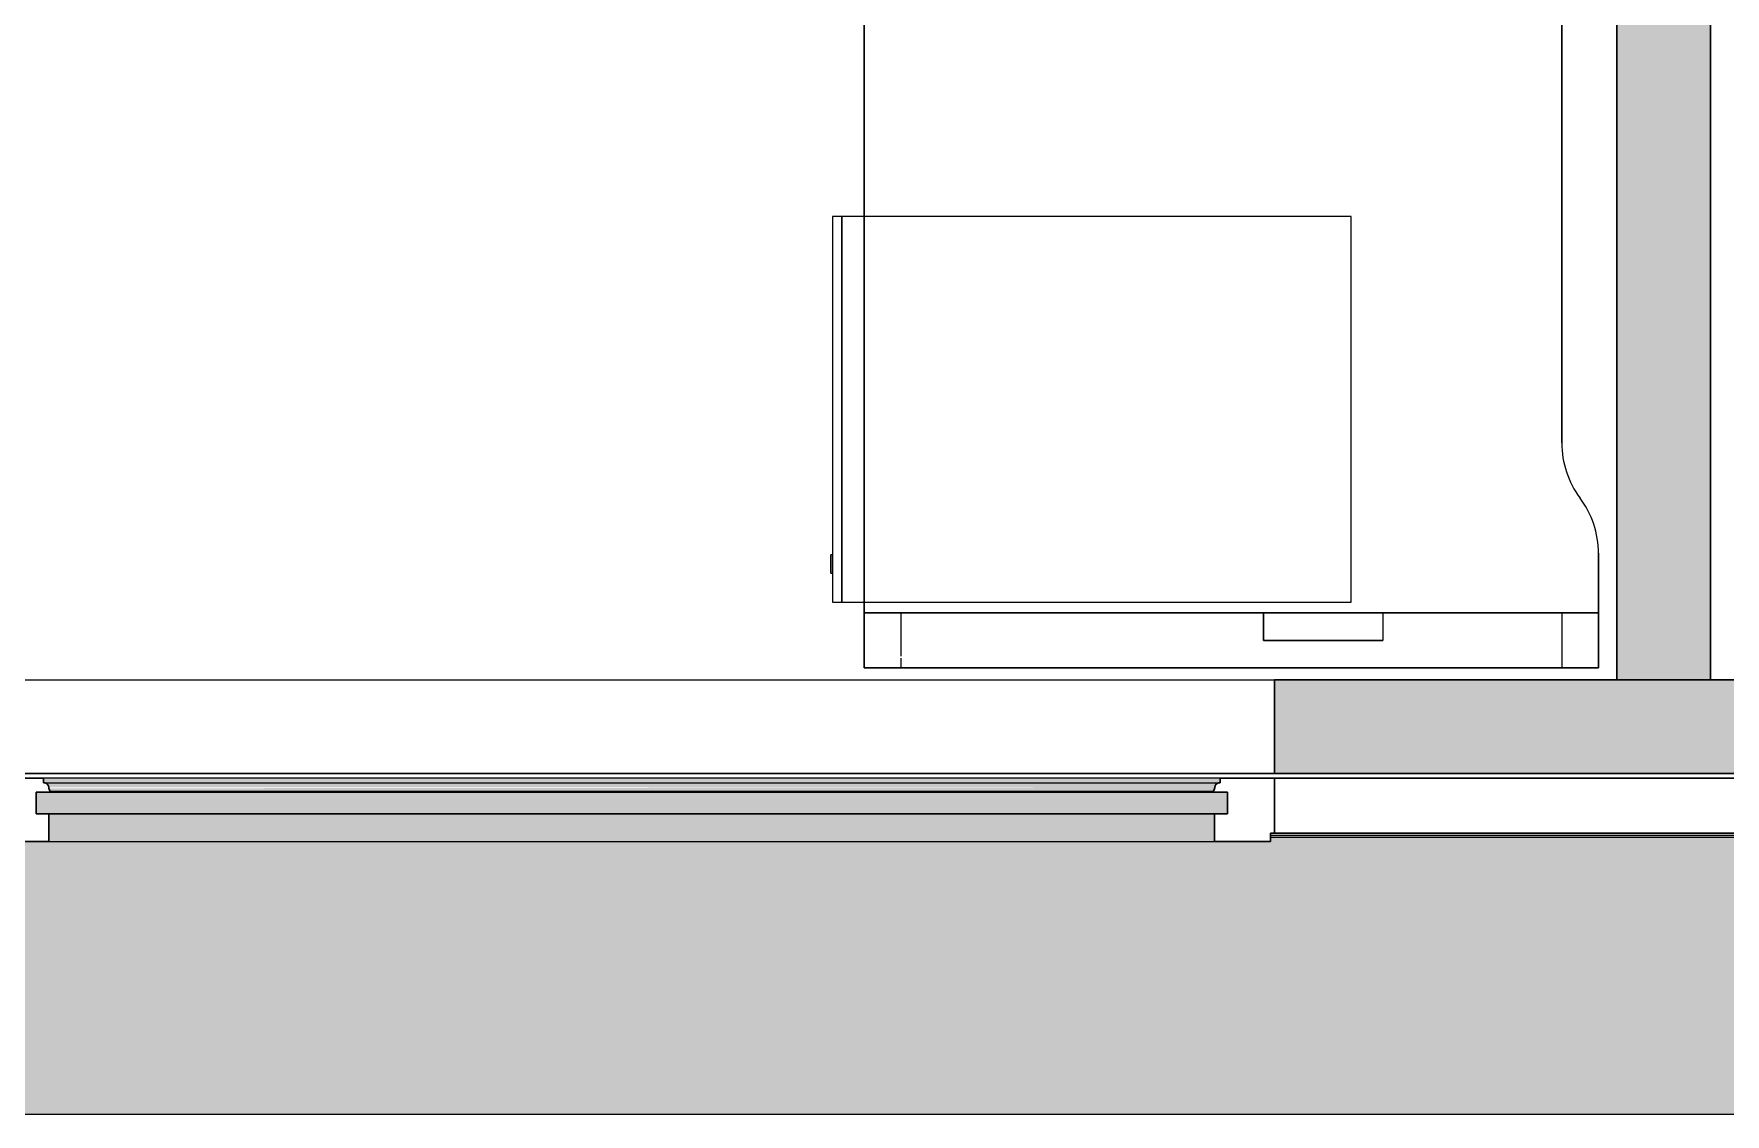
# Model space of a CAD drawing. Header units: millimetres. Extents: x 155927 to 295199, y -4084 to 97293.
# Drawn here: x 179275 to 181117, y 8897 to 10073 of the extents above; entities that cross this region are included whole.
import ezdxf

# ---------------------------------------------------------------- set-up
doc = ezdxf.new("R2010")
doc.units = ezdxf.units.MM
doc.header["$MEASUREMENT"] = 0
for name, color, linetype, lineweight in [('A-GLAZ', 7, 'CONTINUOUS', 9), ('A-WALL', 7, 'CONTINUOUS', 9), ('A-WALL-PATT', 7, 'CONTINUOUS', 9), ('I-FURN', 8, 'CONTINUOUS', 9), ('I-WALL', 7, 'CONTINUOUS', 9)]:
    doc.layers.add(name, color=color, linetype=linetype, lineweight=lineweight)

msp = doc.modelspace()

# ---------------------------------------------------------------- hatches: boundary and pattern name
at = {"layer": 'A-GLAZ'}
h = msp.add_hatch(color=256, dxfattribs=at)
h.paths.add_polyline_path([(181856.4, 9255.8), (181853.6, 9257.5), (181854.9, 9256.4), (181856, 9255.9)], flags=0)
h.paths.add_polyline_path([(179289.4, 9255.8), (179286.6, 9257.5), (179287.9, 9256.4), (179289, 9255.9)], flags=0)
h.paths.add_polyline_path([(176722.4, 9255.8), (176719.6, 9257.5), (176720.9, 9256.4), (176722, 9255.9)], flags=0)
for points in [[(180565.1, 9257.5), (180566.6, 9258.3), (180566.6, 9262.5), (179285, 9262.5), (179285, 9257.5), (180563.8, 9257.5)], [(180560.8, 9252.6), (180562.6, 9256.2), (180562.8, 9257.5), (179287.9, 9257), (179290.6, 9253.9), (179291.3, 9252.6), (180560.4, 9252.6)], [(180549.8, 9248.6), (180559.4, 9248.6), (180560.6, 9252.6), (179291, 9251.5), (179292.3, 9248.6), (179349.1, 9248.6)], [(180559.4, 9247.5), (180559.4, 9248.6), (180549.8, 9247.5)], [(180574.6, 9223.6), (180574.6, 9247.5), (179277.1, 9247.5), (179277.1, 9223.6), (180549.8, 9223.6)], [(180560.6, 9193.6), (180560.6, 9223.6), (179291, 9223.6), (179291, 9193.6), (180549.8, 9193.6)], [(183292.8, 8896.6), (183292.8, 8933.6), (183192.8, 8933.6), (183192.8, 9198.3), (183188.5, 9198.3), (183188.5, 9193.6), (181797.2, 9193.6), (181797.2, 9198.3), (180621.5, 9198.3), (180621.5, 9193.6), (179230.2, 9193.6), (179230.2, 9198.3), (178054.5, 9198.3), (178054.5, 9193.6), (176663.2, 9193.6), (176663.2, 9198.3), (176658.8, 9198.3), (176658.8, 8896.6), (183192.8, 8896.6)]]:
    msp.add_hatch(color=256, dxfattribs=at).paths.add_polyline_path(points, flags=0)
h = msp.add_hatch(color=256, dxfattribs=at)
h.paths.add_polyline_path([(183192.8, 9198.3), (183192.8, 9200.4), (183188.5, 9200.4), (183188.5, 9198.3)], flags=0)
h.paths.add_polyline_path([(181750.5, 9198.3), (181797.2, 9198.3), (181797.2, 9200.4), (180621.5, 9200.4), (180621.5, 9198.3), (181150.1, 9198.3)], flags=0)
h.paths.add_polyline_path([(179220.5, 9198.3), (179230.2, 9198.3), (179230.2, 9200.4), (178054.5, 9200.4), (178054.5, 9198.3), (178748.7, 9198.3)], flags=0)
h.paths.add_polyline_path([(176658.8, 9198.3), (176663.2, 9198.3), (176663.2, 9200.4), (176658.8, 9200.4)], flags=0)
at = {"layer": 'A-WALL-PATT'}
for points in [[(181100.8, 9369.6), (181100.8, 13505.6), (180998.8, 13505.6), (180998.8, 9369.6)], [(181792.8, 9267.6), (181792.8, 9369.6), (180625.8, 9369.6), (180625.8, 9267.6), (181750.5, 9267.6)]]:
    msp.add_hatch(color=256, dxfattribs=at).paths.add_polyline_path(points, flags=0)

# ---------------------------------------------------------------- linework, layer by layer
at = {"layer": 'A-GLAZ', "lineweight": 30}
for p, q in [((179285, 9262.5), (179225.8, 9262.5)), ((179285, 9257.5), (179285, 9262.5)), ((179286.6, 9257.5), (179285, 9257.5)), ((179292.3, 9247.5), (179292.3, 9248.6)), ((180559.4, 9248.6), (180559.4, 9247.5)), ((180566.6, 9257.5), (180565.1, 9257.5)), ((180566.6, 9262.5), (180566.6, 9257.5)), ((180625.8, 9262.5), (180566.6, 9262.5)), ((181792.8, 9262.5), (180625.8, 9262.5)), ((180625.8, 9262.5), (180625.8, 9202.6)), ((180625.8, 9202.6), (180625.8, 9262.5)), ((180574.6, 9247.5), (179277.1, 9247.5)), ((179277.1, 9247.5), (179277.1, 9223.6)), ((179277.1, 9223.6), (179277.1, 9247.5)), ((179277.1, 9247.5), (179292.3, 9247.5)), ((180559.4, 9247.5), (180574.6, 9247.5)), ((180574.6, 9223.6), (180574.6, 9247.5)), ((180574.6, 9247.5), (180574.6, 9223.6)), ((179277.1, 9223.6), (180574.6, 9223.6)), ((179291, 9223.6), (179277.1, 9223.6)), ((179291, 9193.6), (179291, 9223.6)), ((180574.6, 9223.6), (180560.6, 9223.6)), ((180560.6, 9223.6), (180560.6, 9193.6)), ((179230.2, 9193.6), (179291, 9193.6)), ((180560.6, 9193.6), (180621.5, 9193.6)), ((180621.5, 9193.6), (180621.5, 9202.6)), ((180621.5, 9202.6), (180625.8, 9202.6)), ((180625.8, 9202.6), (181792.8, 9202.6))]:
    msp.add_line(p, q, dxfattribs=at)
at = {"layer": 'A-GLAZ'}
for p, q in [((180566.6, 9262.5), (179285, 9262.5)), ((179285, 9257.5), (179286.6, 9257.5)), ((179286.6, 9257.5), (180565.1, 9257.5)), ((179292.3, 9248.6), (180559.4, 9248.6)), ((180565.1, 9257.5), (180566.6, 9257.5)), ((179291, 9193.6), (180560.6, 9193.6)), ((180621.5, 9200.4), (181797.2, 9200.4)), ((180621.5, 9198.3), (181797.2, 9198.3)), ((176658.8, 8896.6), (183292.8, 8896.6))]:
    msp.add_line(p, q, dxfattribs=at)
at = {"layer": 'A-GLAZ', "lineweight": 30}
for centre, radius, start, end in [((179285.5, 9252.2), 5.36, 3.4261, 78.0476), ((179298.2, 9253), 7.4, 183.4261, 216.5739), ((180553.5, 9253), 7.4, 323.4261, 356.5739), ((180566.2, 9252.2), 5.36, 101.9524, 176.5739)]:
    msp.add_arc(centre, radius, start, end, dxfattribs=at)
at = {"layer": 'A-GLAZ'}
for points, knots in [([(179289, 9256.2), (179288.9, 9256.4), (179288.5, 9256.7), (179287.7, 9257.2), (179287, 9257.4), (179286.6, 9257.5)], [-0.4, -0.4, -0.4, -0.4, -0.3, -0.2, 0, 0, 0, 0]), ([(179290.8, 9252.6), (179290.8, 9253), (179290.7, 9253.7), (179290.3, 9254.6), (179290.1, 9255), (179290, 9255.2)], [-1, -1, -1, -1, -0.8, -0.7, -0.6, -0.6, -0.6, -0.6]), ([(180561.7, 9255.2), (180561.6, 9255), (180561.4, 9254.6), (180561, 9253.7), (180560.9, 9253), (180560.8, 9252.6)], [0.6, 0.6, 0.6, 0.6, 0.7, 0.8, 1, 1, 1, 1]), ([(180565.1, 9257.5), (180564.6, 9257.4), (180564, 9257.2), (180563.2, 9256.7), (180562.8, 9256.4), (180562.6, 9256.2)], [0, 0, 0, 0, 0.2, 0.3, 0.4, 0.4, 0.4, 0.4])]:
    msp.add_open_spline(points, degree=3, knots=knots, dxfattribs=at)
for points in [[(179292.3, 9248.6), (179292, 9249), (179291.7, 9249.4), (179291.5, 9249.8)], [(180560.1, 9249.8), (180559.9, 9249.4), (180559.7, 9249), (180559.4, 9248.6)]]:
    msp.add_open_spline(points, degree=3, dxfattribs=at)
at = {"layer": 'A-WALL'}
msp.add_line((179225.8, 9267.6), (180625.8, 9267.6), dxfattribs=at)
at = {"layer": 'I-FURN'}
for p, q in [((180178.8, 10982.7), (180178.8, 9382.7)), ((180178.8, 9382.7), (180178.8, 10982.7)), ((180938.8, 9627.7), (180938.8, 10460)), ((180938.8, 10460), (180938.8, 9627.7)), ((180154.6, 9874.3), (180144.6, 9874.3)), ((180144.6, 9874.3), (180144.6, 9454.3)), ((180154.6, 9454.3), (180154.6, 9874.3)), ((180178.8, 9874.3), (180154.6, 9874.3)), ((180154.6, 9874.3), (180154.6, 9454.3)), ((180709.6, 9874.3), (180178.8, 9874.3)), ((180709.6, 9454.3), (180709.6, 9874.3)), ((180978.8, 9382.7), (180978.8, 9507.7)), ((180978.8, 9507.7), (180978.8, 9382.7)), ((180144.6, 9505.9), (180142.6, 9505.9)), ((180142.6, 9505.9), (180142.6, 9485.9)), ((180142.6, 9485.9), (180142.6, 9505.9)), ((180142.6, 9485.9), (180144.6, 9485.9)), ((180144.6, 9454.3), (180154.6, 9454.3)), ((180154.6, 9454.3), (180178.8, 9454.3)), ((180178.8, 9454.3), (180709.6, 9454.3)), ((180178.8, 9442.7), (180613.8, 9442.7)), ((180218.8, 9442.7), (180178.8, 9442.7)), ((180178.8, 9382.7), (180178.8, 9442.7)), ((180178.8, 9442.7), (180178.8, 9382.7)), ((180938.8, 9442.7), (180218.8, 9442.7)), ((180218.8, 9442.7), (180218.8, 9395.6)), ((180218.8, 9442.7), (180218.8, 9395.6)), ((180613.8, 9442.7), (180743.8, 9442.7)), ((180613.8, 9412.7), (180613.8, 9442.7)), ((180613.8, 9442.7), (180613.8, 9412.7)), ((180743.8, 9442.7), (180978.8, 9442.7)), ((180743.8, 9442.7), (180743.8, 9412.7)), ((180743.8, 9442.7), (180743.8, 9412.7)), ((180978.8, 9442.7), (180938.8, 9442.7)), ((180938.8, 9442.7), (180938.8, 9382.7)), ((180938.8, 9442.7), (180938.8, 9382.7)), ((180978.8, 9442.7), (180978.8, 9382.7)), ((180978.8, 9442.7), (180978.8, 9382.7)), ((180743.8, 9412.7), (180613.8, 9412.7)), ((180613.8, 9412.7), (180743.8, 9412.7)), ((180978.8, 9382.7), (180178.8, 9382.7)), ((180178.8, 9382.7), (180218.8, 9382.7)), ((180178.8, 9382.7), (180978.8, 9382.7)), ((180978.8, 9382.7), (180178.8, 9382.7)), ((180218.8, 9393.3), (180218.8, 9382.7)), ((180218.8, 9393.3), (180218.8, 9382.7)), ((180218.8, 9382.7), (180938.8, 9382.7)), ((180938.8, 9382.7), (180978.8, 9382.7))]:
    msp.add_line(p, q, dxfattribs=at)
for centre, start, end in [((181038.8, 9627.7), 180, 216.8699), ((181038.8, 9627.7), 180, 216.8699), ((180878.8, 9507.7), 0, 36.8699), ((180878.8, 9507.7), 0, 36.8699)]:
    msp.add_arc(centre, 100, start, end, dxfattribs=at)
at = {"layer": 'I-WALL', "lineweight": 30}
for p, q in [((180998.8, 13505.6), (180998.8, 9369.6)), ((181100.8, 9369.6), (181100.8, 13505.6)), ((181792.8, 9369.6), (180625.8, 9369.6)), ((180625.8, 9369.6), (180625.8, 9267.6)), ((180998.8, 9369.6), (181100.8, 9369.6)), ((180625.8, 9267.6), (181792.8, 9267.6))]:
    msp.add_line(p, q, dxfattribs=at)
at = {"layer": 'I-WALL'}
for p, q in [((179225.8, 9369.6), (180625.8, 9369.6)), ((180625.8, 9267.6), (179225.8, 9267.6))]:
    msp.add_line(p, q, dxfattribs=at)

doc.saveas('drawing.dxf')
